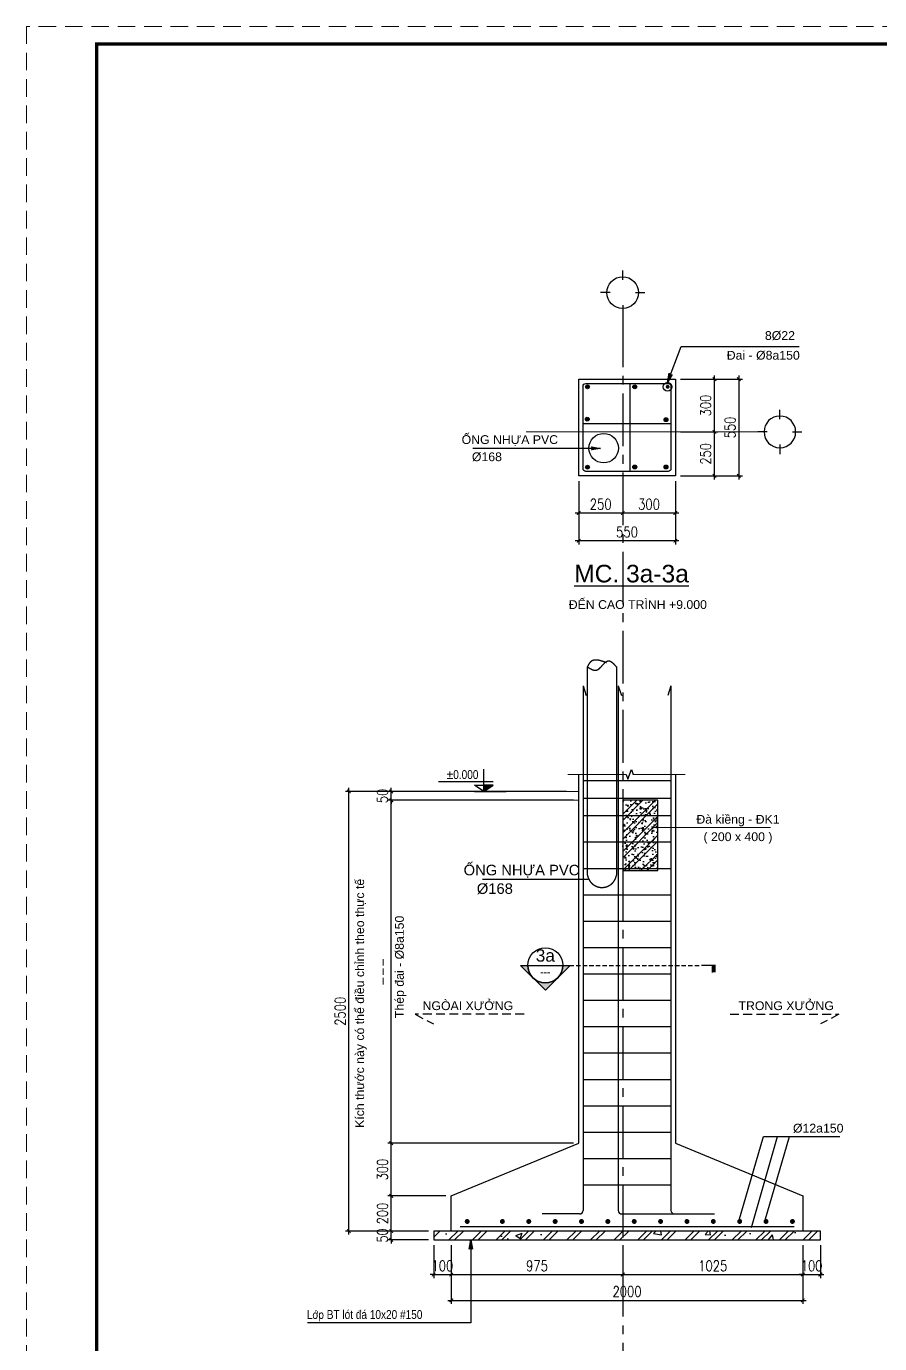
# Model space of a CAD drawing. Header units: inches. Extents: x 651127 to 1529722, y 768575 to 1021311.
# Drawn here: x 1270155 to 1294428, y 853484 to 890941 of the extents above; entities that cross this region are included whole.
import ezdxf
from ezdxf.enums import TextEntityAlignment as Align

# ---------------------------------------------------------------- set-up
doc = ezdxf.new("R2010")
doc.units = ezdxf.units.IN
doc.header["$LTSCALE"] = 1000
doc.header["$MEASUREMENT"] = 0
for name, pattern in [('CENTER2', [1.125, 0.75, -0.125, 0.125, -0.125]), ('CENTERX2', [101.6, 63.5, -12.7, 12.7, -12.7]), ('DASHDOTX2', [2, 1, -0.5, 0, -0.5]), ('HIDDEN', [0.375, 0.25, -0.125]), ('HIDDEN2', [0.1875, 0.125, -0.0625])]:
    doc.linetypes.add(name, pattern=pattern)
doc.layers.get('DEFPOINTS').update_dxf_attribs({"color": 8, "lineweight": 9})
for name, color, linetype in [('DWGshare.com_1', 7, 'Continuous'), ('DWGshare.com_10', 7, 'Continuous'), ('DWGshare.com_11', 143, 'Continuous'), ('DWGshare.com_15', 1, 'Continuous'), ('DWGshare.com_16', 2, 'Continuous'), ('DWGshare.com_19', 136, 'Continuous'), ('DWGshare.com_2', 147, 'Continuous'), ('DWGshare.com_25', 154, 'Continuous'), ('DWGshare.com_3', 7, 'Continuous'), ('DWGshare.com_30', 3, 'Continuous'), ('DWGshare.com_31', 1, 'Continuous'), ('DWGshare.com_4', 8, 'CENTER2'), ('DWGshare.com_43', 61, 'HIDDEN'), ('DWGshare.com_44', 3, 'Continuous'), ('DWGshare.com_6', 40, 'Continuous'), ('DWGshare.com_9', 8, 'Continuous')]:
    doc.layers.add(name, color=color, linetype=linetype)
doc.layers.add('DWGshare.com_23', color=147, linetype='Continuous', lineweight=0)
doc.layers.add('DWGshare.com_42', color=8, linetype='CENTERX2', lineweight=18)
doc.styles.add('DWGshare.com_1', font='VHELVCN.TTF')
doc.styles.add('DWGshare.com_15', font='romans.shx', dxfattribs={"width": 0.8})
doc.styles.add('DWGshare.com_2', font='VHELVEB.TTF')
doc.styles.add('DWGshare.com_3', font='VHELVEB.TTF')
doc.styles.add('DWGshare.com_4', font='romans.shx', dxfattribs={"width": 0.8})
doc.styles.add('DWGshare.com_6', font='VHELVEN.TTF')
doc.dimstyles.new('DWGshare.com_11', dxfattribs={"dimscale": 100, "dimtxt": 2.5, "dimasz": 1.5, "dimexe": 1.5, "dimexo": 1.5, "dimgap": 0.9, "dimtad": 1, "dimdec": 0, "dimlfac": 0.2, "dimzin": 0, "dimdsep": 46, "dimtxsty": 'DWGshare.com_15', "dimcen": 4, "dimdle": 2, "dimclrd": 136, "dimclre": 136, "dimclrt": 7, "dimadec": 0, "dimazin": 0, "dimtfac": 1, "dimtdec": 0, "dimtix": 1, "dimtmove": 2, "dimatfit": 3, "dimfxl": 1, "dimtolj": 1, "dimtzin": 0, "dimlwd": -1, "dimlwe": -1, "dimarcsym": 0})
doc.dimstyles.new('DWGshare.com_3', dxfattribs={"dimscale": 100, "dimtxt": 2.5, "dimasz": 1, "dimexe": 1, "dimexo": 1.5, "dimgap": 1, "dimtad": 1, "dimdec": 0, "dimlfac": 0.2, "dimzin": 0, "dimdsep": 46, "dimtxsty": 'DWGshare.com_4', "dimblk": 'DWGshare.com_1', "dimcen": 1.5, "dimdle": 1, "dimclrd": 256, "dimclre": 256, "dimclrt": 7, "dimadec": 0, "dimazin": 0, "dimtfac": 1, "dimtdec": 0, "dimtix": 1, "dimtmove": 2, "dimatfit": 3, "dimfxl": 1, "dimtolj": 1, "dimtzin": 0, "dimarcsym": 0})
doc.dimstyles.new('DWGshare.com_4', dxfattribs={"dimscale": 100, "dimtxt": 2.5, "dimasz": 2, "dimexe": 1, "dimexo": 1.5, "dimgap": 1, "dimtad": 1, "dimdec": 0, "dimlfac": 0.5, "dimzin": 0, "dimdsep": 46, "dimtxsty": 'DWGshare.com_4', "dimblk": 'DWGshare.com_6', "dimcen": 1.5, "dimdle": 1, "dimclrd": 256, "dimclre": 256, "dimclrt": 7, "dimadec": 0, "dimazin": 0, "dimtfac": 1, "dimtdec": 0, "dimtix": 1, "dimtmove": 2, "dimatfit": 3, "dimldrblk": 'DWGshare.com_6', "dimfxl": 1, "dimtolj": 1, "dimtzin": 0, "dimarcsym": 0})

# ---------------------------------------------------------------- blocks, each defined once
blk = doc.blocks.new('DWGshare.com_1')
at = {"color": 0, "linetype": 'ByBlock', "const_width": 0.3}
blk.add_lwpolyline([(-0.5, -0.5), (0.5, 0.5)], dxfattribs=at)
blk = doc.blocks.new('*D663')
at = {"layer": 'DEFPOINTS', "color": 0, "transparency": 16777216}
for p in [(1280535, 869184), (1285673, 869184), (1285867, 868934)]:
    blk.add_point(p, dxfattribs=at)
at = {"layer": 'DWGshare.com_19', "lineweight": -2, "transparency": 16777216}
for p, q in [((1285523, 869184), (1280435, 869184)), ((1280535, 869184), (1280535, 869284)), ((1280535, 868934), (1280535, 869184)), ((1285717, 868934), (1280435, 868934)), ((1280535, 868934), (1280535, 868834))]:
    blk.add_line(p, q, dxfattribs=at)
at = {"layer": 'DWGshare.com_19', "lineweight": -2, "transparency": 16777216, "xscale": 100, "yscale": 100, "zscale": 100}
for p, rotation in [((1280535, 869184), 270), ((1280535, 868934), 90)]:
    blk.add_blockref('DWGshare.com_1', p, dxfattribs=dict(at, rotation=rotation))
at = {"layer": 'DWGshare.com_19', "color": 7, "transparency": 16777216, "insert": (1280285, 869059), "char_height": 300, "attachment_point": 5, "rotation": 90, "style": 'DWGshare.com_4'}
blk.add_mtext('\\A1;50', dxfattribs=at)
blk = doc.blocks.new('*D665')
at = {"layer": 'DEFPOINTS', "color": 0, "transparency": 16777216}
for p in [(1282242, 856434), (1287120, 856434), (1287120, 855448)]:
    blk.add_point(p, dxfattribs=at)
at = {"layer": 'DWGshare.com_19', "lineweight": -2, "transparency": 16777216}
for p, q in [((1282242, 856284), (1282242, 855348)), ((1287120, 856284), (1287120, 855348)), ((1282142, 855448), (1287220, 855448))]:
    blk.add_line(p, q, dxfattribs=at)
at = {"layer": 'DWGshare.com_19', "lineweight": -2, "transparency": 16777216, "xscale": 100, "yscale": 100, "zscale": 100, "rotation": 180}
blk.add_blockref('DWGshare.com_1', (1282242, 855448), dxfattribs=at)
at = {"layer": 'DWGshare.com_19', "lineweight": -2, "transparency": 16777216, "xscale": 100, "yscale": 100, "zscale": 100}
blk.add_blockref('DWGshare.com_1', (1287120, 855448), dxfattribs=at)
at = {"layer": 'DWGshare.com_19', "color": 7, "transparency": 16777216, "insert": (1284681, 855698), "char_height": 300, "attachment_point": 5, "style": 'DWGshare.com_4'}
blk.add_mtext('\\A1;975', dxfattribs=at)
blk = doc.blocks.new('*D666')
at = {"layer": 'DEFPOINTS', "color": 0, "transparency": 16777216}
for p in [(1282242, 856234), (1292242, 856234), (1292242, 854715)]:
    blk.add_point(p, dxfattribs=at)
at = {"layer": 'DWGshare.com_19', "lineweight": -2, "transparency": 16777216}
for p, q in [((1282242, 856084), (1282242, 854615)), ((1292242, 856084), (1292242, 854615)), ((1282142, 854715), (1292342, 854715))]:
    blk.add_line(p, q, dxfattribs=at)
at = {"layer": 'DWGshare.com_19', "lineweight": -2, "transparency": 16777216, "xscale": 100, "yscale": 100, "zscale": 100, "rotation": 180}
blk.add_blockref('DWGshare.com_1', (1282242, 854715), dxfattribs=at)
at = {"layer": 'DWGshare.com_19', "lineweight": -2, "transparency": 16777216, "xscale": 100, "yscale": 100, "zscale": 100}
blk.add_blockref('DWGshare.com_1', (1292242, 854715), dxfattribs=at)
at = {"layer": 'DWGshare.com_19', "color": 7, "transparency": 16777216, "insert": (1287242, 854965), "char_height": 300, "attachment_point": 5, "style": 'DWGshare.com_4'}
blk.add_mtext('\\A1;2000', dxfattribs=at)
blk = doc.blocks.new('*D668')
at = {"layer": 'DEFPOINTS', "color": 0, "transparency": 16777216}
for p in [(1281742, 856434), (1282242, 856434), (1282242, 855448)]:
    blk.add_point(p, dxfattribs=at)
at = {"layer": 'DWGshare.com_19', "lineweight": -2, "transparency": 16777216}
for p, q in [((1281742, 856284), (1281742, 855348)), ((1282242, 856284), (1282242, 855348)), ((1281742, 855448), (1281642, 855448)), ((1281742, 855448), (1282242, 855448)), ((1282242, 855448), (1282342, 855448))]:
    blk.add_line(p, q, dxfattribs=at)
at = {"layer": 'DWGshare.com_19', "lineweight": -2, "transparency": 16777216, "xscale": 100, "yscale": 100, "zscale": 100}
blk.add_blockref('DWGshare.com_1', (1281742, 855448), dxfattribs=at)
at = {"layer": 'DWGshare.com_19', "lineweight": -2, "transparency": 16777216, "xscale": 100, "yscale": 100, "zscale": 100, "rotation": 180}
blk.add_blockref('DWGshare.com_1', (1282242, 855448), dxfattribs=at)
at = {"layer": 'DWGshare.com_19', "color": 7, "transparency": 16777216, "insert": (1281992, 855698), "char_height": 300, "attachment_point": 5, "style": 'DWGshare.com_4'}
blk.add_mtext('\\A1;100', dxfattribs=at)
blk = doc.blocks.new('*D675')
at = {"layer": 'DEFPOINTS', "color": 0, "transparency": 16777216}
for p in [(1279331, 869184), (1281246, 869184), (1281742, 856684)]:
    blk.add_point(p, dxfattribs=at)
at = {"layer": 'DWGshare.com_19', "lineweight": -2, "transparency": 16777216}
for p, q in [((1281096, 869184), (1279231, 869184)), ((1279331, 856584), (1279331, 869284)), ((1281592, 856684), (1279231, 856684))]:
    blk.add_line(p, q, dxfattribs=at)
at = {"layer": 'DWGshare.com_19', "lineweight": -2, "transparency": 16777216, "xscale": 100, "yscale": 100, "zscale": 100}
for p, rotation in [((1279331, 869184), 90), ((1279331, 856684), 270)]:
    blk.add_blockref('DWGshare.com_1', p, dxfattribs=dict(at, rotation=rotation))
at = {"layer": 'DWGshare.com_19', "color": 7, "transparency": 16777216, "insert": (1279081, 862934), "char_height": 300, "attachment_point": 5, "rotation": 90, "style": 'DWGshare.com_4'}
blk.add_mtext('\\A1;2500', dxfattribs=at)
blk = doc.blocks.new('*D676')
at = {"layer": 'DEFPOINTS', "color": 0, "transparency": 16777216}
for p in [(1280535, 868934), (1285454, 868934), (1285867, 859184)]:
    blk.add_point(p, dxfattribs=at)
at = {"layer": 'DWGshare.com_19', "lineweight": -2, "transparency": 16777216}
for p, q in [((1280535, 859084), (1280535, 869034)), ((1285304, 868934), (1280435, 868934)), ((1285717, 859184), (1280435, 859184))]:
    blk.add_line(p, q, dxfattribs=at)
at = {"layer": 'DWGshare.com_19', "lineweight": -2, "transparency": 16777216, "xscale": 100, "yscale": 100, "zscale": 100}
for p, rotation in [((1280535, 868934), 90), ((1280535, 859184), 270)]:
    blk.add_blockref('DWGshare.com_1', p, dxfattribs=dict(at, rotation=rotation))
at = {"layer": 'DWGshare.com_19', "color": 7, "transparency": 16777216, "insert": (1280285, 864059), "char_height": 300, "attachment_point": 5, "rotation": 90, "style": 'DWGshare.com_4'}
blk.add_mtext('\\A1;---', dxfattribs=at)
blk = doc.blocks.new('*D677')
at = {"layer": 'DEFPOINTS', "color": 0, "transparency": 16777216}
for p in [(1280535, 859184), (1285867, 859184), (1282242, 857684)]:
    blk.add_point(p, dxfattribs=at)
at = {"layer": 'DWGshare.com_19', "lineweight": -2, "transparency": 16777216}
for p, q in [((1280535, 857584), (1280535, 859284)), ((1285717, 859184), (1280435, 859184)), ((1282092, 857684), (1280435, 857684))]:
    blk.add_line(p, q, dxfattribs=at)
at = {"layer": 'DWGshare.com_19', "lineweight": -2, "transparency": 16777216, "xscale": 100, "yscale": 100, "zscale": 100}
for p, rotation in [((1280535, 859184), 90), ((1280535, 857684), 270)]:
    blk.add_blockref('DWGshare.com_1', p, dxfattribs=dict(at, rotation=rotation))
at = {"layer": 'DWGshare.com_19', "color": 7, "transparency": 16777216, "insert": (1280285, 858434), "char_height": 300, "attachment_point": 5, "rotation": 90, "style": 'DWGshare.com_4'}
blk.add_mtext('\\A1;300', dxfattribs=at)
blk = doc.blocks.new('*D678')
at = {"layer": 'DEFPOINTS', "color": 0, "transparency": 16777216}
for p in [(1280535, 857684), (1282242, 857684), (1281742, 856684)]:
    blk.add_point(p, dxfattribs=at)
at = {"layer": 'DWGshare.com_19', "lineweight": -2, "transparency": 16777216}
for p, q in [((1280535, 856584), (1280535, 857784)), ((1282092, 857684), (1280435, 857684)), ((1281592, 856684), (1280435, 856684))]:
    blk.add_line(p, q, dxfattribs=at)
at = {"layer": 'DWGshare.com_19', "lineweight": -2, "transparency": 16777216, "xscale": 100, "yscale": 100, "zscale": 100}
for p, rotation in [((1280535, 857684), 90), ((1280535, 856684), 270)]:
    blk.add_blockref('DWGshare.com_1', p, dxfattribs=dict(at, rotation=rotation))
at = {"layer": 'DWGshare.com_19', "color": 7, "transparency": 16777216, "insert": (1280285, 857184), "char_height": 300, "attachment_point": 5, "rotation": 90, "style": 'DWGshare.com_4'}
blk.add_mtext('\\A1;200', dxfattribs=at)
blk = doc.blocks.new('*D679')
at = {"layer": 'DEFPOINTS', "color": 0, "transparency": 16777216}
for p in [(1280535, 856684), (1281742, 856684), (1281742, 856434)]:
    blk.add_point(p, dxfattribs=at)
at = {"layer": 'DWGshare.com_19', "lineweight": -2, "transparency": 16777216}
for p, q in [((1281592, 856684), (1280435, 856684)), ((1280535, 856684), (1280535, 856784)), ((1280535, 856434), (1280535, 856684)), ((1281592, 856434), (1280435, 856434)), ((1280535, 856434), (1280535, 856334))]:
    blk.add_line(p, q, dxfattribs=at)
at = {"layer": 'DWGshare.com_19', "lineweight": -2, "transparency": 16777216, "xscale": 100, "yscale": 100, "zscale": 100}
for p, rotation in [((1280535, 856684), 270), ((1280535, 856434), 90)]:
    blk.add_blockref('DWGshare.com_1', p, dxfattribs=dict(at, rotation=rotation))
at = {"layer": 'DWGshare.com_19', "color": 7, "transparency": 16777216, "insert": (1280285, 856559), "char_height": 300, "attachment_point": 5, "rotation": 90, "style": 'DWGshare.com_4'}
blk.add_mtext('\\A1;50', dxfattribs=at)
blk = doc.blocks.new('*D680')
at = {"layer": 'DEFPOINTS', "color": 0, "transparency": 16777216}
for p in [(1292242, 856434), (1292742, 856434), (1292742, 855448)]:
    blk.add_point(p, dxfattribs=at)
at = {"layer": 'DWGshare.com_19', "lineweight": -2, "transparency": 16777216}
for p, q in [((1292242, 856284), (1292242, 855348)), ((1292742, 856284), (1292742, 855348)), ((1292242, 855448), (1292142, 855448)), ((1292242, 855448), (1292742, 855448)), ((1292742, 855448), (1292842, 855448))]:
    blk.add_line(p, q, dxfattribs=at)
at = {"layer": 'DWGshare.com_19', "lineweight": -2, "transparency": 16777216, "xscale": 100, "yscale": 100, "zscale": 100}
blk.add_blockref('DWGshare.com_1', (1292242, 855448), dxfattribs=at)
at = {"layer": 'DWGshare.com_19', "lineweight": -2, "transparency": 16777216, "xscale": 100, "yscale": 100, "zscale": 100, "rotation": 180}
blk.add_blockref('DWGshare.com_1', (1292742, 855448), dxfattribs=at)
at = {"layer": 'DWGshare.com_19', "color": 7, "transparency": 16777216, "insert": (1292492, 855698), "char_height": 300, "attachment_point": 5, "style": 'DWGshare.com_4'}
blk.add_mtext('\\A1;100', dxfattribs=at)
blk = doc.blocks.new('*D681')
at = {"layer": 'DEFPOINTS', "color": 0, "transparency": 16777216}
for p in [(1287120, 856434), (1292242, 856434), (1292242, 855448)]:
    blk.add_point(p, dxfattribs=at)
at = {"layer": 'DWGshare.com_19', "lineweight": -2, "transparency": 16777216}
for p, q in [((1287120, 856284), (1287120, 855348)), ((1292242, 856284), (1292242, 855348)), ((1287020, 855448), (1292342, 855448))]:
    blk.add_line(p, q, dxfattribs=at)
at = {"layer": 'DWGshare.com_19', "lineweight": -2, "transparency": 16777216, "xscale": 100, "yscale": 100, "zscale": 100, "rotation": 180}
blk.add_blockref('DWGshare.com_1', (1287120, 855448), dxfattribs=at)
at = {"layer": 'DWGshare.com_19', "lineweight": -2, "transparency": 16777216, "xscale": 100, "yscale": 100, "zscale": 100}
blk.add_blockref('DWGshare.com_1', (1292242, 855448), dxfattribs=at)
at = {"layer": 'DWGshare.com_19', "color": 7, "transparency": 16777216, "insert": (1289681, 855698), "char_height": 300, "attachment_point": 5, "style": 'DWGshare.com_4'}
blk.add_mtext('\\A1;1025', dxfattribs=at)
blk = doc.blocks.new('DWGshare.com_2')
for p, q in [((0, 320), (0, 560)), ((-320, 0), (-560, 0)), ((320, 0), (560, 0)), ((0, -320), (0, -560))]:
    blk.add_line(p, q)
blk.add_circle((0, 0), 400)
at = {"linetype": 'Continuous', "style": 'DWGshare.com_2'}
blk.add_attdef('2', text='', height=350, dxfattribs=at).set_placement((0, 0), align=Align.MIDDLE_CENTER)
blk = doc.blocks.new('*D656')
at = {"layer": 'DEFPOINTS', "color": 0, "transparency": 16777216}
for p in [(1288617, 878160), (1287120, 877979), (1287120, 877102)]:
    blk.add_point(p, dxfattribs=at)
at = {"layer": 'DWGshare.com_19', "lineweight": -2, "transparency": 16777216}
for p, q in [((1288617, 878010), (1288617, 877002)), ((1287120, 877829), (1287120, 877002)), ((1288717, 877102), (1287020, 877102))]:
    blk.add_line(p, q, dxfattribs=at)
at = {"layer": 'DWGshare.com_19', "lineweight": -2, "transparency": 16777216, "xscale": 100, "yscale": 100, "zscale": 100, "rotation": 180}
blk.add_blockref('DWGshare.com_1', (1287120, 877102), dxfattribs=at)
at = {"layer": 'DWGshare.com_19', "lineweight": -2, "transparency": 16777216, "xscale": 100, "yscale": 100, "zscale": 100}
blk.add_blockref('DWGshare.com_1', (1288617, 877102), dxfattribs=at)
at = {"layer": 'DWGshare.com_19', "color": 7, "transparency": 16777216, "insert": (1287868, 877352), "char_height": 300, "attachment_point": 5, "style": 'DWGshare.com_4'}
blk.add_mtext('\\A1;300', dxfattribs=at)
blk = doc.blocks.new('*D657')
at = {"layer": 'DEFPOINTS', "color": 0, "transparency": 16777216}
for p in [(1285867, 878160), (1287120, 877979), (1285867, 877102)]:
    blk.add_point(p, dxfattribs=at)
at = {"layer": 'DWGshare.com_19', "lineweight": -2, "transparency": 16777216}
for p, q in [((1285867, 878010), (1285867, 877002)), ((1287120, 877829), (1287120, 877002)), ((1287220, 877102), (1285767, 877102))]:
    blk.add_line(p, q, dxfattribs=at)
at = {"layer": 'DWGshare.com_19', "lineweight": -2, "transparency": 16777216, "xscale": 100, "yscale": 100, "zscale": 100, "rotation": 180}
blk.add_blockref('DWGshare.com_1', (1285867, 877102), dxfattribs=at)
at = {"layer": 'DWGshare.com_19', "lineweight": -2, "transparency": 16777216, "xscale": 100, "yscale": 100, "zscale": 100}
blk.add_blockref('DWGshare.com_1', (1287120, 877102), dxfattribs=at)
at = {"layer": 'DWGshare.com_19', "color": 7, "transparency": 16777216, "insert": (1286493, 877352), "char_height": 300, "attachment_point": 5, "style": 'DWGshare.com_4'}
blk.add_mtext('\\A1;250', dxfattribs=at)
blk = doc.blocks.new('*D658')
at = {"layer": 'DEFPOINTS', "color": 0, "transparency": 16777216}
for p in [(1285867, 877960), (1288617, 877960), (1285867, 876312)]:
    blk.add_point(p, dxfattribs=at)
at = {"layer": 'DWGshare.com_19', "lineweight": -2, "transparency": 16777216}
for p, q in [((1285867, 877810), (1285867, 876212)), ((1288617, 877810), (1288617, 876212)), ((1288717, 876312), (1285767, 876312))]:
    blk.add_line(p, q, dxfattribs=at)
at = {"layer": 'DWGshare.com_19', "lineweight": -2, "transparency": 16777216, "xscale": 100, "yscale": 100, "zscale": 100, "rotation": 180}
blk.add_blockref('DWGshare.com_1', (1285867, 876312), dxfattribs=at)
at = {"layer": 'DWGshare.com_19', "lineweight": -2, "transparency": 16777216, "xscale": 100, "yscale": 100, "zscale": 100}
blk.add_blockref('DWGshare.com_1', (1288617, 876312), dxfattribs=at)
at = {"layer": 'DWGshare.com_19', "color": 7, "transparency": 16777216, "insert": (1287242, 876562), "char_height": 300, "attachment_point": 5, "style": 'DWGshare.com_4'}
blk.add_mtext('\\A1;550', dxfattribs=at)
blk = doc.blocks.new('*D659')
at = {"layer": 'DEFPOINTS', "color": 0, "transparency": 16777216}
for p in [(1288617, 879410), (1289728, 879410), (1288617, 878160)]:
    blk.add_point(p, dxfattribs=at)
at = {"layer": 'DWGshare.com_19', "lineweight": -2, "transparency": 16777216}
for p, q in [((1289728, 878060), (1289728, 879510)), ((1288767, 879410), (1289828, 879410)), ((1288767, 878160), (1289828, 878160))]:
    blk.add_line(p, q, dxfattribs=at)
at = {"layer": 'DWGshare.com_19', "lineweight": -2, "transparency": 16777216, "xscale": 100, "yscale": 100, "zscale": 100}
for p, rotation in [((1289728, 879410), 90), ((1289728, 878160), 270)]:
    blk.add_blockref('DWGshare.com_1', p, dxfattribs=dict(at, rotation=rotation))
at = {"layer": 'DWGshare.com_19', "color": 7, "transparency": 16777216, "insert": (1289478, 878785), "char_height": 300, "attachment_point": 5, "rotation": 90, "style": 'DWGshare.com_4'}
blk.add_mtext('\\A1;250', dxfattribs=at)
blk = doc.blocks.new('*D660')
at = {"layer": 'DEFPOINTS', "color": 0, "transparency": 16777216}
for p in [(1288617, 880910), (1289728, 880910), (1288617, 879410)]:
    blk.add_point(p, dxfattribs=at)
at = {"layer": 'DWGshare.com_19', "lineweight": -2, "transparency": 16777216}
for p, q in [((1289728, 879310), (1289728, 881010)), ((1288767, 880910), (1289828, 880910)), ((1288767, 879410), (1289828, 879410))]:
    blk.add_line(p, q, dxfattribs=at)
at = {"layer": 'DWGshare.com_19', "lineweight": -2, "transparency": 16777216, "xscale": 100, "yscale": 100, "zscale": 100}
for p, rotation in [((1289728, 880910), 90), ((1289728, 879410), 270)]:
    blk.add_blockref('DWGshare.com_1', p, dxfattribs=dict(at, rotation=rotation))
at = {"layer": 'DWGshare.com_19', "color": 7, "transparency": 16777216, "insert": (1289478, 880160), "char_height": 300, "attachment_point": 5, "rotation": 90, "style": 'DWGshare.com_4'}
blk.add_mtext('\\A1;300', dxfattribs=at)
blk = doc.blocks.new('*D661')
at = {"layer": 'DEFPOINTS', "color": 0, "transparency": 16777216}
for p in [(1288817, 880910), (1288817, 878160), (1290423, 878160)]:
    blk.add_point(p, dxfattribs=at)
at = {"layer": 'DWGshare.com_19', "lineweight": -2, "transparency": 16777216}
for p, q in [((1290423, 881010), (1290423, 878060)), ((1288967, 880910), (1290523, 880910)), ((1288967, 878160), (1290523, 878160))]:
    blk.add_line(p, q, dxfattribs=at)
at = {"layer": 'DWGshare.com_19', "lineweight": -2, "transparency": 16777216, "xscale": 100, "yscale": 100, "zscale": 100}
for p, rotation in [((1290423, 880910), 90), ((1290423, 878160), 270)]:
    blk.add_blockref('DWGshare.com_1', p, dxfattribs=dict(at, rotation=rotation))
at = {"layer": 'DWGshare.com_19', "color": 7, "transparency": 16777216, "insert": (1290173, 879535), "char_height": 300, "attachment_point": 5, "rotation": 90, "style": 'DWGshare.com_4'}
blk.add_mtext('\\A1;550', dxfattribs=at)
blk = doc.blocks.new('DWGshare.com_6')
at = {"linetype": 'CENTER2'}
blk.add_hatch(color=256, dxfattribs=at).paths.add_polyline_path([(-1.3, 0.22), (-1, 0), (-1.3, -0.22), (0, 0)])
blk.add_line((0, 0), (-1, 0), dxfattribs=at)
blk.add_lwpolyline([(-1.3, 0.22), (0, 0), (-1.3, -0.22), (-1, 0), (-1.3, 0.22)], dxfattribs=at)
blk = doc.blocks.new('*U88')
h = blk.add_hatch(color=256)
edge = h.paths.add_edge_path()
edge.add_line((183356, 206715), (183563, 206715))
edge.add_line((183563, 206715), (182856, 206008))
edge.add_line((182856, 206008), (182149, 206715))
edge.add_line((182149, 206715), (182356, 206715))
edge.add_arc((182856, 206715), 500, 180, 360)
blk.add_hatch(color=256).paths.add_polyline_path([(187698, 206515), (187609, 206515), (187609, 206715), (187698, 206715)])
for p, q in [((182356, 206715), (183356, 206715)), ((187698, 206715), (187298, 206715)), ((187609, 206515), (187609, 206715))]:
    blk.add_line(p, q)
at = {"color": 143, "linetype": 'HIDDEN2'}
blk.add_line((183356, 206715), (187298, 206715), dxfattribs=at)
blk.add_lwpolyline([(183356, 206715), (183563, 206715), (182856, 206008), (182149, 206715), (182356, 206715, 1)], format="xyb", close=True)
blk.add_circle((182856, 206715), 500)
at = {"style": 'DWGshare.com_2', "flags": 8}
blk.add_attdef('A', text='', height=350, dxfattribs=at).set_placement((182856, 206715), align=Align.BOTTOM_CENTER)
at = {"style": 'DWGshare.com_1', "flags": 8}
blk.add_attdef('S-111', text='', height=250, dxfattribs=at).set_placement((182856, 206653), align=Align.TOP_CENTER)
blk = doc.blocks.new('*U9')
blk.add_hatch(color=256).paths.add_polyline_path([(-371, 181), (-636, 0), (-636, 181)])
for p, q in [((-636, 0), (-636, 631)), ((-1929, 281), (-371, 281)), ((-900, 181), (-636, 181)), ((-636, 0), (-900, 181)), ((-900, 0), (0, 0)), ((-371, 181), (-636, 181)), ((-636, 0), (-371, 181))]:
    blk.add_line(p, q)
at = {"linetype": 'CENTER2', "style": 'DWGshare.com_1'}
blk.add_attdef('CD', text='', height=250, dxfattribs=at).set_placement((-1699, 281), align=Align.BOTTOM_LEFT)
blk.add_attdef('%%P0.000', (771, 355), '', height=250, dxfattribs=at)

msp = doc.modelspace()

# ---------------------------------------------------------------- hatches: boundary and pattern name
at = {"layer": 'DWGshare.com_15'}
for points in [[(1286061.4, 880690.4, 1), (1286171.4, 880690.4, 1)], [(1287516.4, 880690.4, -1), (1287406.4, 880690.4, -1)], [(1288452.4, 880690.4, 1), (1288342.4, 880690.4, 1)], [(1288404.8, 879755.3, -1), (1288294.8, 879755.3, -1)], [(1286061.4, 878405.5, -1), (1286171.4, 878405.5, -1)], [(1287516.4, 878411.1, -1), (1287406.4, 878411.1, -1)], [(1288404.8, 878411.1, -1), (1288294.8, 878411.1, -1)]]:
    msp.add_hatch(color=256, dxfattribs=at).paths.add_polyline_path(points)
h = msp.add_hatch(color=256, dxfattribs=at)
h.paths.add_polyline_path([(1286166.3, 879770.6), (1286056.3, 879770.6, 1)])
h.paths.add_polyline_path([(1286056.3, 879770.6), (1286166.3, 879770.6, 1)])
at = {"layer": 'DWGshare.com_25'}
h = msp.add_hatch(dxfattribs=at)
h.set_pattern_fill('ANSI32', color=256, scale=1000, style=0)
h.set_pattern_definition([(45, (994677.15, 769664.62), (-265.16504, 265.16504), []), (45, (994853.93, 769664.62), (-265.16504, 265.16504), [])])
h.paths.add_polyline_path([(1288119.6, 868934.3), (1287119.6, 868934.3), (1287119.6, 866934.3), (1288119.6, 866934.3)])
h = msp.add_hatch(dxfattribs=at)
h.set_pattern_fill('AR-CONC', color=256, scale=50, style=0)
h.set_pattern_definition([(50, (994677.15, 769664.62), (358.6301, -31.37607), [37.5, -412.5]), (355, (994677.15, 769664.62), (-69.37567, 376.09607), [30, -330]), (100.4514, (994707.04, 769662), (289.2547, 344.71977), [31.8701, -350.57106]), (46.1842, (994677.15, 769764.6), (533.6205, -82.7595), [56.25, -618.75]), (96.6356, (994721.6, 769757.7), (467.33135, 487.0589), [47.8051, -525.8565]), (351.1842, (994677.15, 769764.6), (467.331, 487.0593), [45, -495]), (21, (994727.15, 769739.62), (298.45353, -201.30945), [37.5, -412.5]), (326, (994727.15, 769739.62), (121.65767, 362.57502), [30, -330]), (71.4514, (994752.02, 769722.84), (420.1113, 161.26525), [31.8701, -350.57106]), (37.5, (994677.15, 769664.62), (6.07993, 166.446927), [0, -326, 0, -335, 0, -331.25]), (7.5, (994677.15, 769664.62), (131.53477, 197.20586), [0, -191, 0, -318.5, 0, -126.25]), (327.5, (994565.65, 769664.62), (266.91122, -11.277436), [0, -125, 0, -390, 0, -517.5]), (317.5, (994515.65, 769664.62), (291.59308, 50.05249), [0, -162.5, 0, -259, 0, -367.5])])
h.paths.add_polyline_path([(1288119.6, 868934.3), (1287119.6, 868934.3), (1287119.6, 866934.3), (1288119.6, 866934.3)])
at = {"layer": 'DWGshare.com_9'}
h = msp.add_hatch(dxfattribs=at)
h.set_pattern_fill('BETONG', color=256, scale=250, style=0, pattern_type=2)
h.set_pattern_definition([(50, (39259.8, 59400), (1793.1505, -156.8803), [187.5, -2062.5]), (355, (39259.8, 59400), (-346.8783, 1880.4803), [150, -1650]), (100.4514, (39409.2, 59387), (1446.2735, 1723.5989), [159.3505, -1752.8553]), (46.1842, (39259.8, 59900), (2668.1026, -413.7975), [281.25, -3093.75]), (96.6356, (39482, 59865.5), (2336.6568, 2435.2947), [239.0257, -2629.2825]), (351.1842, (39259.8, 59900), (2336.655, 2435.2965), [225, -2475]), (21, (39509.8, 59775), (1492.2676, -1006.5472), [187.5, -2062.5]), (326, (39509.8, 59775), (608.2883, 1812.875), [150, -1650]), (71.4514, (39634.1, 59691.1), (2100.5566, 806.3262), [159.3505, -1752.8553]), (37.5, (39259.8, 59400), (30.39964, 832.23463), [0, -1630, 0, -1675, 0, -1656.25]), (7.5, (39259.8, 59400), (657.67384, 986.0293), [0, -955, 0, -1592.5, 0, -631.25]), (327.5, (38702.3, 59400), (1334.5561, -56.38718), [0, -625, 0, -1950, 0, -2587.5]), (317.5, (38452.3, 59400), (1457.9654, 250.2625), [0, -812.5, 0, -1295, 0, -1837.5]), (45, (39259.8, 59400), (-335.87572, 335.87572), []), (45, (39259.8, 59562.5), (-335.87572, 335.87572), [])])
h.paths.add_polyline_path([(1281742.4, 856434.3), (1292742.4, 856434.3), (1292742.4, 856684.3), (1281742.4, 856684.3)])

# ---------------------------------------------------------------- linework, layer by layer
for p, q in [((1287268.2, 869534.1), (1287368.2, 869808.8)), ((1287368.2, 869808.8), (1287418.2, 869671.4)), ((1287218.2, 869671.4), (1287268.2, 869534.1))]:
    msp.add_line(p, q)
at = {"layer": 'DEFPOINTS', "linetype": 'HIDDEN', "ltscale": 2}
msp.add_lwpolyline([(1270155.4, 831540.9), (1354255.4, 831540.9), (1354255.4, 890940.9), (1270155.4, 890940.9)], close=True, dxfattribs=at)
at = {"layer": 'DWGshare.com_1', "const_width": 100}
msp.add_lwpolyline([(1272155.4, 832040.9), (1353755.4, 832040.9), (1353755.4, 890440.9), (1272155.4, 890440.9)], close=True, dxfattribs=at)
at = {"layer": 'DWGshare.com_11', "linetype": 'HIDDEN', "ltscale": 50}
msp.add_lwpolyline([(1287119.6, 866934.3), (1288119.6, 866934.3), (1288119.6, 868934.3), (1287119.6, 868934.3)], close=True, dxfattribs=at)
msp.add_lwpolyline([(1287119.6, 866934.3), (1288119.6, 866934.3), (1288119.6, 868934.3), (1287119.6, 868934.3)], close=True, dxfattribs=at)
at = {"layer": 'DWGshare.com_11'}
msp.add_lwpolyline([(1281742.4, 856434.3), (1292742.4, 856434.3), (1292742.4, 856684.3), (1281742.4, 856684.3)], close=True, dxfattribs=at)
at = {"layer": 'DWGshare.com_15'}
for centre, radius in [((1286116.4, 880690.4), 55), ((1287461.4, 880690.4), 55), ((1286111.3, 879770.6), 55), ((1288349.8, 879755.3), 55), ((1286577.7, 878945.7), 420), ((1286116.4, 878405.5), 55), ((1287461.4, 878411.1), 55), ((1288349.8, 878411.1), 55)]:
    msp.add_circle(centre, radius, dxfattribs=at)
at = {"layer": 'DWGshare.com_19'}
msp.add_circle((1288394.8, 880691), 125.7, dxfattribs=at)
at = {"layer": 'DWGshare.com_23'}
for p, q in [((1285867.4, 869184.3), (1281744.4, 869184.3)), ((1285867.4, 868934.3), (1281744.4, 868934.3))]:
    msp.add_line(p, q, dxfattribs=at)
at = {"layer": 'DWGshare.com_23', "linetype": 'Continuous'}
for points in [[(1285554.6, 869671.4), (1287218.2, 869671.4)], [(1287418.2, 869671.4), (1288894, 869671.4)]]:
    msp.add_lwpolyline(points, dxfattribs=at)
at = {"layer": 'DWGshare.com_3'}
msp.add_lwpolyline([(1285867.4, 878160.4), (1285867.4, 880910.4), (1288617.4, 880910.4), (1288617.4, 878160.4)], close=True, dxfattribs=at)
msp.add_lwpolyline([(1288617.4, 869671.4), (1288617.4, 859184.3), (1292242.4, 857684.3), (1292242.4, 856684.3), (1282242.4, 856684.3), (1282242.4, 857684.3), (1285867.4, 859184.3), (1285867.4, 869671.4)], dxfattribs=at)
at = {"layer": 'DWGshare.com_30'}
for p, q in [((1287327.4, 878285.4), (1287327.4, 880785.4)), ((1288492.4, 879639.5), (1285992.4, 879639.5))]:
    msp.add_line(p, q, dxfattribs=at)
msp.add_lwpolyline([(1286072.4, 878285.4, -0.4142136), (1285992.4, 878365.4), (1285992.4, 880705.4, -0.4142136), (1286072.4, 880785.4), (1288412.4, 880785.4, -0.4142136), (1288492.4, 880705.4), (1288492.4, 878365.4, -0.4142136), (1288412.4, 878285.4)], format="xyb", close=True, dxfattribs=at)
at = {"layer": 'DWGshare.com_31'}
for p, q in [((1285992.4, 872184.3), (1285992.4, 857270.9)), ((1285992.4, 872184.3), (1286081, 871918.2)), ((1286992.4, 872184.3), (1286992.4, 857270.9)), ((1286992.4, 872184.3), (1287081, 871918.2)), ((1288492.4, 872184.3), (1288403.7, 871918.2)), ((1288492.4, 872184.3), (1288492.4, 857270.9)), ((1285892.4, 857170.9), (1284831.4, 857170.9)), ((1287092.4, 857170.9), (1289733.4, 857170.9)), ((1291992.4, 856809.3), (1282492.4, 856809.3))]:
    msp.add_line(p, q, dxfattribs=at)
for centre, start, end in [((1285892.4, 857270.9), 270, 0), ((1287092.4, 857270.9), 180, 270), ((1288592.4, 857270.9), 180, 270)]:
    msp.add_arc(centre, 100, start, end, dxfattribs=at)
at = {"layer": 'DWGshare.com_4', "ltscale": 2}
msp.add_line((1287119.6, 882752.9), (1287119.6, 836497.2), dxfattribs=at)
at = {"layer": 'DWGshare.com_42', "linetype": 'DASHDOTX2', "ltscale": 300}
msp.add_line((1290970, 879410.4), (1284375.6, 879410.4), dxfattribs=at)
at = {"layer": 'DWGshare.com_43', "ltscale": 25}
for p, q in [((1286117.4, 866805.8), (1286117.4, 872724.1)), ((1286942.4, 872724.1), (1286942.4, 866805.8))]:
    msp.add_line(p, q, dxfattribs=at)
msp.add_arc((1286529.9, 866873.9), 418.1, 189.3718, 350.6282, dxfattribs=at)
for points, knots in [([(1286117.4, 872724.1), (1286152.7, 872793.6), (1286258.2, 873001.5), (1286499, 872911.1), (1286659.3, 872850.9)], [0, 0, 0, 0, 213.0072148, 636.7409026, 636.7409026, 636.7409026, 636.7409026]), ([(1286117.4, 872724.1), (1286207.1, 872669.2), (1286435.5, 872529.8), (1286667.6, 873039), (1286862.5, 872815.6), (1286942.4, 872724.1)], [0, 0, 0, 0, 273.6402081, 696.0278593, 989.2459797, 989.2459797, 989.2459797, 989.2459797])]:
    msp.add_open_spline(points, degree=3, knots=knots, dxfattribs=at)
at = {"layer": 'DWGshare.com_44'}
for p, q in [((1288492.4, 869489.4), (1285992.4, 869489.4)), ((1288492.4, 868989.4), (1285992.4, 868989.4)), ((1288492.4, 868489.4), (1285992.4, 868489.4)), ((1288492.4, 867739.4), (1285992.4, 867739.4)), ((1288492.4, 866989.4), (1285992.4, 866989.4)), ((1288492.4, 866239.4), (1285992.4, 866239.4)), ((1288492.4, 865489.4), (1285992.4, 865489.4)), ((1288492.4, 864739.4), (1285992.4, 864739.4)), ((1288492.4, 863989.4), (1285992.4, 863989.4)), ((1288492.4, 863239.4), (1285992.4, 863239.4)), ((1288492.4, 862489.4), (1285992.4, 862489.4)), ((1288492.4, 861739.4), (1285992.4, 861739.4)), ((1288492.4, 860989.4), (1285992.4, 860989.4)), ((1288492.4, 860239.4), (1285992.4, 860239.4)), ((1288492.4, 859489.4), (1285992.4, 859489.4)), ((1288492.4, 858739.4), (1285992.4, 858739.4)), ((1288492.4, 857989.4), (1285992.4, 857989.4))]:
    msp.add_line(p, q, dxfattribs=at)
at = {"layer": 'DWGshare.com_44', "const_width": 70}
for points in [[(1282661.7, 856957.9, 1), (1282731.7, 856957.9, 1)], [(1283661.7, 856957.9, 1), (1283731.7, 856957.9, 1)], [(1284411.7, 856957.9, 1), (1284481.7, 856957.9, 1)], [(1285161.7, 856957.9, 1), (1285231.7, 856957.9, 1)], [(1285911.7, 856957.9, 1), (1285981.7, 856957.9, 1)], [(1286661.7, 856957.9, 1), (1286731.7, 856957.9, 1)], [(1287411.7, 856957.9, 1), (1287481.7, 856957.9, 1)], [(1288161.7, 856957.9, 1), (1288231.7, 856957.9, 1)], [(1288911.7, 856957.9, 1), (1288981.7, 856957.9, 1)], [(1289661.7, 856957.9, 1), (1289731.7, 856957.9, 1)], [(1290411.7, 856957.9, 1), (1290481.7, 856957.9, 1)], [(1291161.7, 856957.9, 1), (1291231.7, 856957.9, 1)], [(1291911.7, 856957.9, 1), (1291981.7, 856957.9, 1)]]:
    msp.add_lwpolyline(points, format="xyb", close=True, dxfattribs=at)
at = {"layer": 'DWGshare.com_6', "linetype": 'HIDDEN'}
for points in [[(1284312.7, 862848), (1281215, 862848), (1281739.6, 862573.3)], [(1290172, 862848), (1293269.8, 862848), (1292745.1, 862573.3)]]:
    msp.add_lwpolyline(points, dxfattribs=at)

# ---------------------------------------------------------------- block references
at = {"layer": 'DWGshare.com_16', "color": 31, "yscale": 1.125, "zscale": 1.125}
for p, xscale in [((1287119.6, 883371.6), 1.125), ((1287119.6, 883371.6), 1.125), ((1287119.6, 883371.6), 1.125), ((1291588.8, 879410.4), -1.125)]:
    msp.add_blockref('DWGshare.com_2', p, dxfattribs=dict(at, xscale=xscale))
at = {"layer": 'DWGshare.com_6', "linetype": 'CENTER2'}
ref = msp.add_blockref('*U9', (1283805.9, 869184.3), dxfattribs=at)
ref.add_attrib('CD', '%%p0.000', dxfattribs={"layer": '0', "linetype": 'CENTER2', "height": 250, "style": 'DWGshare.com_1'}).set_placement((1282106.9, 869465.1), align=Align.BOTTOM_LEFT)
at = {"layer": 'DWGshare.com_6', "linetype": 'HIDDEN'}
ref = msp.add_blockref('*U88', (1102062.9, 657525.6), dxfattribs=at)
ref.add_attrib('S-111', '---', dxfattribs={"layer": '0', "height": 250, "style": 'DWGshare.com_1'}).set_placement((1284918.6, 864178.1), align=Align.TOP_CENTER)
ref.add_attrib('A', '3a', dxfattribs={"layer": '0', "height": 350, "style": 'DWGshare.com_2'}).set_placement((1284918.6, 864240.6), align=Align.BOTTOM_CENTER)

# ---------------------------------------------------------------- texts
at = {"layer": 'DWGshare.com_10', "style": 'DWGshare.com_6'}
for s, height, p in [('8Þ22', 250, (1291591.7, 882149.3)), ('Ñai - Þ8a150', 250, (1291117.5, 881590.3)), ('OÁNG NHÖÏA PVC', 250, (1283908.8, 879200)), ('Þ168', 250, (1283256.7, 878702.3)), ('ÑEÁN CAO TRÌNH +9.000', 250, (1287549.4, 874535.1)), ('Ñaø kieàng - ÑK1', 250, (1290398.2, 868370.4)), ('( 200 x 400 )', 250, (1290398.2, 867867.2)), ('OÁNG NHÖÏA PVC', 300, (1284240.4, 866962.5)), ('Þ168', 300, (1283482.3, 866423.3)), ('NGOØAI XÖÔÛNG', 250, (1282714.8, 863129.2)), ('TRONG XÖÔÛNG', 250, (1291769.9, 863129.2)), ('Þ12a150', 250, (1292680.5, 859610.8))]:
    msp.add_text(s, height=height, dxfattribs=at).set_placement(p, align=Align.MIDDLE)
at = {"layer": 'DWGshare.com_10'}
for s, height, style, p in [('%%UMC. 3a-3a', 500, 'DWGshare.com_3', (1285739.8, 874979.6)), ('Lôùp BT loùt ñaù 10x20 #150', 250, 'DWGshare.com_1', (1278134.4, 854111.7))]:
    msp.add_text(s, height=height, dxfattribs=dict(at, style=style)).set_placement(p, align=Align.BOTTOM_LEFT)
at = {"layer": 'DWGshare.com_10', "style": 'DWGshare.com_6'}
for s, p in [('Kích thöôùc naøy coù theå ñieàu chænh theo thöïc teá', (1279654.1, 863160.4)), ('Theùp ñai - Þ8a150', (1280796.1, 864196.3))]:
    msp.add_text(s, height=250, rotation=90, dxfattribs=at).set_placement(p, align=Align.MIDDLE)

# ---------------------------------------------------------------- dimensions: what is measured, and where the dimension line sits
at = {"layer": 'DWGshare.com_19'}
for base, p1, p2, angle, picture, middle in [((1289728.4, 880910.4), (1288617.4, 879410.4), (1288617.4, 880910.4), 270, '*D660', (1289478.4, 880160.4)), ((1290422.5, 878160.4), (1288817.4, 880910.4), (1288817.4, 878160.4), 90, '*D661', (1290172.5, 879535.4)), ((1289728.4, 879410.4), (1288617.4, 878160.4), (1288617.4, 879410.4), 270, '*D659', (1289478.4, 878785.4)), ((1285867.4, 877102.3), (1287119.6, 877979.1), (1285867.4, 878160.4), 180, '*D657', (1286493.5, 877352.3)), ((1287119.6, 877102.3), (1288617.4, 878160.4), (1287119.6, 877979.1), 180, '*D656', (1287868.5, 877352.3)), ((1285867.4, 876312.4), (1288617.4, 877960.4), (1285867.4, 877960.4), 180, '*D658', (1287242.4, 876562.4)), ((1279331.1, 869184.3), (1281742.4, 856684.3), (1281246.1, 869184.3), 90, '*D675', (1279081.1, 862934.3)), ((1280535.2, 869184.3), (1285867.4, 868934.3), (1285672.6, 869184.3), 90, '*D663', (1280285.2, 869059.3)), ((1280535.2, 859184.3), (1282242.4, 857684.3), (1285867.4, 859184.3), 90, '*D677', (1280285.2, 858434.3)), ((1280535.2, 857684.3), (1281742.4, 856684.3), (1282242.4, 857684.3), 90, '*D678', (1280285.2, 857184.3)), ((1280535.2, 856684.3), (1281742.4, 856434.3), (1281742.4, 856684.3), 90, '*D679', (1280285.2, 856559.3))]:
    dim = msp.add_linear_dim(base=base, p1=p1, p2=p2, angle=angle, dimstyle='DWGshare.com_3', override={"dimtxt": 3}, dxfattribs=at)
    dim.commit()
    dim.dimension.update_dxf_attribs({"geometry": picture, "text_midpoint": middle})
dim = msp.add_linear_dim(base=(1280535.2, 868934.3), p1=(1285867.4, 859184.3), p2=(1285454, 868934.3), angle=90, text='---', dimstyle='DWGshare.com_3', override={"dimtxt": 3}, dxfattribs=at)
dim.commit()
dim.dimension.update_dxf_attribs({"geometry": '*D676', "text_midpoint": (1280285.2, 864059.3)})
for base, p1, p2, picture, middle in [((1282242.4, 855447.8), (1281742.4, 856434.3), (1282242.4, 856434.3), '*D668', (1281992.4, 855697.8)), ((1287119.6, 855447.8), (1282242.4, 856434.3), (1287119.6, 856434.3), '*D665', (1284681, 855697.8)), ((1292242.4, 855447.8), (1287119.6, 856434.3), (1292242.4, 856434.3), '*D681', (1289681, 855697.8)), ((1292742.4, 855447.8), (1292242.4, 856434.3), (1292742.4, 856434.3), '*D680', (1292492.4, 855697.8)), ((1292242.4, 854714.5), (1282242.4, 856234.3), (1292242.4, 856234.3), '*D666', (1287242.4, 854964.5))]:
    dim = msp.add_linear_dim(base=base, p1=p1, p2=p2, dimstyle='DWGshare.com_3', override={"dimtxt": 3}, dxfattribs=at)
    dim.commit()
    dim.dimension.update_dxf_attribs({"geometry": picture, "text_midpoint": middle})

# ---------------------------------------------------------------- leaders
msp.add_leader([(1286140.9, 866679.6), (1283130.1, 866679.6)], dimstyle='DWGshare.com_3', dxfattribs=at)
at = {"layer": 'DWGshare.com_2'}
for points in [[(1288394.8, 880816.7), (1288778.2, 881838.6), (1292139.1, 881838.6)], [(1286491.9, 878941.2), (1282853.7, 878941.2)], [(1282798.6, 856434.3), (1282798.6, 854077.5), (1278153.5, 854077.5)]]:
    msp.add_leader(points, dimstyle='DWGshare.com_4', dxfattribs=at)
at = {"layer": 'DWGshare.com_23'}
msp.add_leader([(1287951.8, 868158.7), (1291321.5, 868158.7)], dimstyle='DWGshare.com_11', dxfattribs=at)
for points in [[(1290421.3, 856965.2), (1291121.5, 859374.7), (1293299.9, 859374.7)], [(1290783, 856783.5), (1291522.9, 859374.7)], [(1291159.9, 856967.1), (1291860, 859374.7)]]:
    msp.add_leader(points, dimstyle='DWGshare.com_3', override={"dimgap": 1, "dimtad": 0}, dxfattribs=at)

doc.saveas('drawing.dxf')
